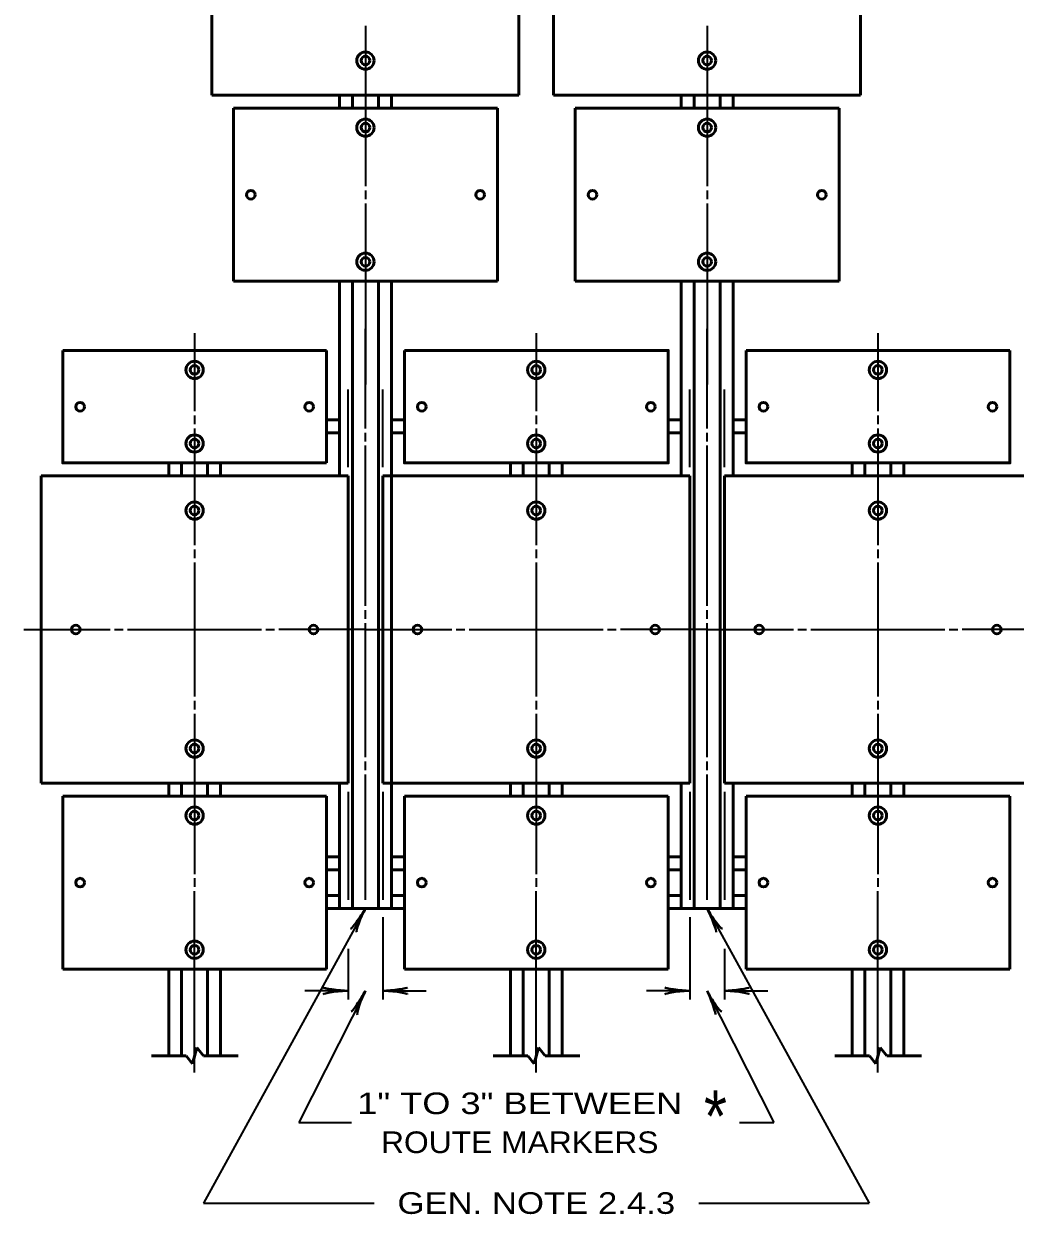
# Model space of a CAD drawing. Extents: x -45 to 635, y -382 to 59.
# Drawn here: x 206.7 to 321.3, y -199.5 to -61.9 of the extents above; entities that cross this region are included whole.
import ezdxf
from ezdxf.enums import TextEntityAlignment as Align

# ---------------------------------------------------------------- set-up
doc = ezdxf.new("R2010")
doc.units = 0
doc.layers.add('1', color=7, linetype='Continuous', lineweight=53)

msp = doc.modelspace()

# ---------------------------------------------------------------- linework, layer by layer
at = {"layer": '1'}
for p, q in [((228.415, -34.698), (228.415, -70.198)), ((263.915, -34.698), (263.915, -70.198)), ((267.915, -34.698), (267.915, -70.198)), ((303.415, -34.698), (303.415, -70.198)), ((228.415, -70.198), (263.915, -70.198)), ((243.165, -71.698), (243.165, -70.198)), ((244.665, -71.698), (244.665, -70.198)), ((247.665, -71.698), (247.665, -70.198)), ((249.165, -71.698), (249.165, -70.198)), ((303.415, -70.198), (267.915, -70.198)), ((282.665, -71.698), (282.665, -70.198)), ((284.165, -71.698), (284.165, -70.198)), ((287.165, -71.698), (287.165, -70.198)), ((288.665, -71.698), (288.665, -70.198)), ((230.915, -71.698), (261.415, -71.698)), ((230.915, -91.698), (230.915, -71.698)), ((261.415, -71.698), (261.415, -91.698)), ((300.915, -71.698), (270.415, -71.698)), ((270.415, -71.698), (270.415, -91.698)), ((300.915, -91.698), (300.915, -71.698)), ((230.915, -91.698), (261.415, -91.698)), ((243.165, -114.198), (243.165, -91.698)), ((244.665, -121.198), (244.665, -91.698)), ((247.665, -121.198), (247.665, -91.698)), ((249.165, -121.198), (249.165, -91.698)), ((300.915, -91.698), (270.415, -91.698)), ((282.665, -114.198), (282.665, -91.698)), ((284.165, -121.198), (284.165, -91.698)), ((287.165, -121.198), (287.165, -91.698)), ((288.665, -114.198), (288.665, -91.698)), ((211.165, -99.698), (241.665, -99.698)), ((241.665, -99.698), (241.665, -112.698)), ((290.165, -99.698), (320.665, -99.698)), ((241.665, -107.698), (243.165, -107.698)), ((250.665, -107.698), (249.165, -107.698)), ((281.165, -107.698), (282.665, -107.698)), ((290.165, -107.698), (288.665, -107.698)), ((241.665, -109.198), (243.165, -109.198)), ((250.665, -109.198), (249.165, -109.198)), ((281.165, -109.198), (282.665, -109.198)), ((290.165, -109.198), (288.665, -109.198)), ((223.415, -112.698), (223.415, -114.198)), ((224.915, -112.698), (224.915, -114.198)), ((227.915, -112.698), (227.915, -114.198)), ((229.415, -112.698), (229.415, -114.198)), ((262.915, -112.698), (262.915, -114.198)), ((264.415, -112.698), (264.415, -114.198)), ((267.415, -112.698), (267.415, -114.198)), ((268.915, -112.698), (268.915, -114.198)), ((302.415, -112.698), (302.415, -114.198)), ((303.915, -112.698), (303.915, -114.198)), ((306.915, -112.698), (306.915, -114.198)), ((308.415, -112.698), (308.415, -114.198)), ((244.165, -114.198), (208.665, -114.198)), ((208.665, -114.198), (208.665, -149.698)), ((244.165, -114.198), (244.165, -149.698)), ((283.665, -114.198), (248.165, -114.198)), ((248.165, -114.198), (248.165, -149.698)), ((249.165, -114.198), (249.165, -149.698)), ((283.665, -114.198), (283.665, -149.698)), ((323.165, -114.198), (287.665, -114.198)), ((287.665, -114.198), (287.665, -149.698)), ((244.665, -156.698), (244.665, -121.198)), ((247.665, -156.698), (247.665, -121.198)), ((249.165, -156.698), (249.165, -121.198)), ((284.165, -156.698), (284.165, -121.198)), ((287.165, -156.698), (287.165, -121.198)), ((244.165, -149.698), (208.665, -149.698)), ((223.415, -151.198), (223.415, -149.698)), ((224.915, -151.198), (224.915, -149.698)), ((227.915, -151.198), (227.915, -149.698)), ((229.415, -151.198), (229.415, -149.698)), ((243.165, -164.198), (243.165, -149.698)), ((283.665, -149.698), (248.165, -149.698)), ((262.915, -151.198), (262.915, -149.698)), ((264.415, -151.198), (264.415, -149.698)), ((267.415, -151.198), (267.415, -149.698)), ((268.915, -151.198), (268.915, -149.698)), ((282.665, -164.198), (282.665, -149.698)), ((323.165, -149.698), (287.665, -149.698)), ((288.665, -156.698), (288.665, -149.698)), ((302.415, -151.198), (302.415, -149.698)), ((303.915, -151.198), (303.915, -149.698)), ((306.915, -151.198), (306.915, -149.698)), ((308.415, -151.198), (308.415, -149.698)), ((241.665, -151.198), (211.165, -151.198)), ((211.165, -151.198), (211.165, -171.198)), ((241.665, -171.198), (241.665, -151.198)), ((281.165, -151.198), (250.665, -151.198)), ((250.665, -151.198), (250.665, -171.198)), ((281.165, -171.198), (281.165, -151.198)), ((320.665, -151.198), (290.165, -151.198)), ((290.165, -151.198), (290.165, -171.198)), ((320.665, -171.198), (320.665, -151.198)), ((244.665, -164.198), (244.665, -156.698)), ((247.665, -164.198), (247.665, -156.698)), ((249.165, -164.198), (249.165, -156.698)), ((284.165, -164.198), (284.165, -156.698)), ((287.165, -164.198), (287.165, -156.698)), ((288.665, -164.198), (288.665, -156.698)), ((241.665, -158.198), (243.165, -158.198)), ((250.665, -158.198), (249.165, -158.198)), ((281.165, -158.198), (282.665, -158.198)), ((290.165, -158.198), (288.665, -158.198)), ((241.665, -159.698), (243.165, -159.698)), ((250.665, -159.698), (249.165, -159.698)), ((281.165, -159.698), (282.665, -159.698)), ((290.165, -159.698), (288.665, -159.698)), ((241.665, -162.698), (243.165, -162.698)), ((250.665, -162.698), (249.165, -162.698)), ((281.165, -162.698), (282.665, -162.698)), ((290.165, -162.698), (288.665, -162.698)), ((241.665, -164.198), (250.665, -164.198)), ((281.165, -164.198), (290.165, -164.198)), ((241.665, -171.198), (211.165, -171.198)), ((223.415, -181.198), (223.415, -171.198)), ((224.915, -181.198), (224.915, -171.198)), ((227.915, -181.198), (227.915, -171.198)), ((229.415, -181.198), (229.415, -171.198)), ((281.165, -171.198), (250.665, -171.198)), ((262.915, -181.198), (262.915, -171.198)), ((264.415, -181.198), (264.415, -171.198)), ((267.415, -181.198), (267.415, -171.198)), ((268.915, -181.198), (268.915, -171.198)), ((320.665, -171.198), (290.165, -171.198)), ((302.415, -181.198), (302.415, -171.198)), ((303.915, -181.198), (303.915, -171.198)), ((306.915, -181.198), (306.915, -171.198)), ((308.415, -181.198), (308.415, -171.198)), ((225.431, -181.219), (221.431, -181.219)), ((225.431, -181.219), (226.177, -182.151)), ((226.652, -180.245), (226.177, -182.151)), ((226.652, -180.245), (227.431, -181.219)), ((231.431, -181.219), (227.431, -181.219)), ((264.931, -181.219), (260.931, -181.219)), ((264.931, -181.219), (265.677, -182.151)), ((266.152, -180.245), (265.677, -182.151)), ((266.152, -180.245), (266.931, -181.219)), ((270.931, -181.219), (266.931, -181.219)), ((304.431, -181.219), (300.431, -181.219)), ((304.431, -181.219), (305.177, -182.151)), ((305.652, -180.245), (305.177, -182.151)), ((305.652, -180.245), (306.431, -181.219)), ((310.431, -181.219), (306.431, -181.219))]:
    msp.add_line(p, q, dxfattribs=at)
at = {"layer": '1', "lineweight": 35}
for p, q in [((246.165, -62.198), (246.165, -80.698)), ((285.665, -62.198), (285.665, -80.698)), ((246.165, -81.198), (246.165, -82.198)), ((285.665, -81.198), (285.665, -82.198)), ((246.165, -82.698), (246.165, -103.628)), ((285.665, -82.698), (285.665, -103.628)), ((246.165, -108.698), (246.165, -97.198)), ((285.665, -108.698), (285.665, -97.198)), ((226.415, -97.698), (226.415, -106.698)), ((265.915, -97.698), (265.915, -106.698)), ((305.415, -97.698), (305.415, -106.698)), ((244.165, -113.198), (244.165, -104.198)), ((248.165, -113.198), (248.165, -104.198)), ((283.665, -113.198), (283.665, -104.198)), ((287.665, -113.198), (287.665, -104.198)), ((226.415, -107.198), (226.415, -108.198)), ((265.915, -107.198), (265.915, -108.198)), ((305.415, -107.198), (305.415, -108.198)), ((226.415, -108.698), (226.415, -122.198)), ((246.165, -110.198), (246.165, -109.198)), ((265.915, -108.698), (265.915, -122.198)), ((285.665, -110.198), (285.665, -109.198)), ((305.415, -108.698), (305.415, -122.198)), ((246.165, -129.198), (246.165, -110.698)), ((285.665, -129.198), (285.665, -110.698)), ((226.415, -122.698), (226.415, -123.698)), ((265.915, -122.698), (265.915, -123.698)), ((305.415, -122.698), (305.415, -123.698)), ((226.415, -124.198), (226.415, -139.698)), ((265.915, -124.198), (265.915, -139.698)), ((305.415, -124.198), (305.415, -139.698)), ((246.165, -130.698), (246.165, -129.698)), ((285.665, -130.698), (285.665, -129.698)), ((206.665, -131.948), (216.665, -131.948)), ((217.165, -131.948), (218.165, -131.948)), ((218.665, -131.948), (234.165, -131.948)), ((234.665, -131.948), (235.665, -131.948)), ((246.165, -131.948), (236.165, -131.948)), ((246.165, -146.698), (246.165, -131.198)), ((246.165, -131.948), (256.165, -131.948)), ((256.665, -131.948), (257.665, -131.948)), ((258.165, -131.948), (273.665, -131.948)), ((274.165, -131.948), (275.165, -131.948)), ((285.665, -131.948), (275.665, -131.948)), ((285.665, -146.698), (285.665, -131.198)), ((285.665, -131.948), (295.665, -131.948)), ((296.165, -131.948), (297.165, -131.948)), ((297.665, -131.948), (313.165, -131.948)), ((313.665, -131.948), (314.665, -131.948)), ((325.165, -131.948), (315.165, -131.948)), ((226.415, -140.198), (226.415, -141.198)), ((265.915, -140.198), (265.915, -141.198)), ((305.415, -140.198), (305.415, -141.198)), ((226.415, -141.698), (226.415, -160.198)), ((265.915, -141.698), (265.915, -160.198)), ((305.415, -141.698), (305.415, -160.198)), ((246.165, -148.198), (246.165, -147.198)), ((285.665, -148.198), (285.665, -147.198)), ((246.165, -163.198), (246.165, -148.698)), ((285.665, -163.198), (285.665, -148.698)), ((244.165, -150.698), (244.165, -163.198)), ((248.165, -150.698), (248.165, -163.198)), ((283.665, -150.698), (283.665, -163.198)), ((287.665, -150.698), (287.665, -163.198)), ((226.415, -160.698), (226.415, -161.698)), ((265.915, -160.698), (265.915, -161.698)), ((305.415, -160.698), (305.415, -161.698)), ((226.415, -171.198), (226.415, -162.198)), ((265.915, -171.198), (265.915, -162.198)), ((305.415, -171.198), (305.415, -162.198)), ((246.165, -164.198), (227.449, -198.225)), ((285.665, -164.198), (304.38, -198.225)), ((248.165, -165.198), (248.165, -174.698)), ((283.665, -165.198), (283.665, -174.698)), ((244.165, -168.834), (244.165, -174.698)), ((287.665, -168.834), (287.665, -174.698)), ((226.415, -183.128), (226.415, -171.198)), ((265.915, -183.128), (265.915, -171.198)), ((305.415, -183.128), (305.415, -171.198)), ((246.165, -173.698), (238.461, -188.919)), ((244.165, -173.698), (239.165, -173.698)), ((248.165, -173.698), (253.165, -173.698)), ((283.665, -173.698), (278.665, -173.698)), ((285.665, -173.698), (293.369, -188.919)), ((287.665, -173.698), (292.665, -173.698)), ((238.461, -188.919), (244.545, -188.919)), ((289.392, -188.919), (293.369, -188.919)), ((227.449, -198.225), (247.169, -198.225)), ((284.701, -198.225), (304.38, -198.225))]:
    msp.add_line(p, q, dxfattribs=at)
at = {"layer": '1'}
for points in [[(241.665, -112.698), (211.165, -112.698), (211.165, -99.698)], [(320.665, -99.698), (320.665, -112.698), (290.165, -112.698), (290.165, -99.698)]]:
    msp.add_lwpolyline(points, dxfattribs=at)
msp.add_lwpolyline([(250.665, -99.698), (281.165, -99.698), (281.165, -112.698), (250.665, -112.698)], close=True, dxfattribs=at)
for centre, radius in [((246.165, -66.198), 1), ((246.165, -66.198), 0.5), ((285.665, -66.198), 1), ((285.665, -66.198), 0.5), ((246.165, -73.948), 1), ((246.165, -73.948), 0.5), ((285.665, -73.948), 1), ((285.665, -73.948), 0.5), ((232.915, -81.698), 0.5), ((259.415, -81.698), 0.5), ((272.415, -81.698), 0.5), ((298.915, -81.698), 0.5), ((246.165, -89.448), 1), ((246.165, -89.448), 0.5), ((285.665, -89.448), 1), ((285.665, -89.448), 0.5), ((226.415, -101.948), 1), ((226.415, -101.948), 0.5), ((265.915, -101.948), 1), ((265.915, -101.948), 0.5), ((305.415, -101.948), 1), ((305.415, -101.948), 0.5), ((213.165, -106.198), 0.5), ((239.665, -106.198), 0.5), ((252.665, -106.198), 0.5), ((279.165, -106.198), 0.5), ((292.165, -106.198), 0.5), ((318.665, -106.198), 0.5), ((226.415, -110.448), 1), ((226.415, -110.448), 0.5), ((265.915, -110.448), 1), ((265.915, -110.448), 0.5), ((305.415, -110.448), 1), ((305.415, -110.448), 0.5), ((226.415, -118.198), 1), ((226.415, -118.198), 0.5), ((265.915, -118.198), 1), ((265.915, -118.198), 0.5), ((305.415, -118.198), 1), ((305.415, -118.198), 0.5), ((212.665, -131.948), 0.5), ((240.165, -131.948), 0.5), ((252.165, -131.948), 0.5), ((279.665, -131.948), 0.5), ((291.665, -131.948), 0.5), ((319.165, -131.948), 0.5), ((226.415, -145.698), 1), ((226.415, -145.698), 0.5), ((265.915, -145.698), 1), ((265.915, -145.698), 0.5), ((305.415, -145.698), 1), ((305.415, -145.698), 0.5), ((226.415, -153.448), 1), ((265.915, -153.448), 1), ((305.415, -153.448), 1), ((226.415, -153.448), 0.5), ((265.915, -153.448), 0.5), ((305.415, -153.448), 0.5), ((213.165, -161.198), 0.5), ((239.665, -161.198), 0.5), ((252.665, -161.198), 0.5), ((279.165, -161.198), 0.5), ((292.165, -161.198), 0.5), ((318.665, -161.198), 0.5), ((226.415, -168.948), 1), ((226.415, -168.948), 0.5), ((265.915, -168.948), 1), ((265.915, -168.948), 0.5), ((305.415, -168.948), 1), ((305.415, -168.948), 0.5)]:
    msp.add_circle(centre, radius, dxfattribs=at)
at = {"layer": '1', "lineweight": 40}
for centre, major_axis, ratio, start_param, end_param in [((245.439, -165.078), (1, 1.454), 0.07063, 3.1407148, 5.41811), ((245.439, -165.078), (1, 1.454), 0.07063, 3.1407148, 5.41811), ((245.881, -165.287), (0.724, 1.64), 0.122415, 0.8963533, 3.1415927), ((245.881, -165.287), (0.724, 1.64), 0.122415, 0.8963533, 3.1415927), ((286.019, -165.282), (-0.693, 1.624), 0.07063, 3.1407148, 5.41811), ((286.433, -165.021), (-0.997, 1.489), 0.122415, 0.8963533, 3.1415927), ((243.044, -173.486), (1.756, -0.176), 0.07063, 3.1407148, 5.41811), ((249.285, -173.486), (-1.756, -0.176), 0.07063, 0.8650754, 3.1424706), ((282.544, -173.486), (1.756, -0.176), 0.07063, 3.1407148, 5.41811), ((288.785, -173.486), (-1.756, -0.176), 0.07063, 0.8650754, 3.1424706), ((243.073, -173.974), (1.786, 0.156), 0.122415, 0.8963533, 3.1415927), ((245.47, -174.602), (0.95, 1.488), 0.07063, 3.1407148, 5.41811), ((245.47, -174.602), (0.95, 1.488), 0.07063, 3.1407148, 5.41811), ((245.918, -174.796), (0.667, 1.664), 0.122415, 0.8963533, 3.1415927), ((245.918, -174.796), (0.667, 1.664), 0.122415, 0.8963533, 3.1415927), ((249.256, -173.974), (-1.786, 0.156), 0.122415, 3.1415927, 5.386832), ((282.573, -173.974), (1.786, 0.156), 0.122415, 0.8963533, 3.1415927), ((285.982, -174.793), (-0.636, 1.646), 0.07063, 3.1407148, 5.41811), ((286.404, -174.547), (-0.946, 1.523), 0.122415, 0.8963533, 3.1415927), ((288.756, -173.974), (-1.786, 0.156), 0.122415, 3.1415927, 5.386832)]:
    msp.add_ellipse(centre, major_axis=major_axis, ratio=ratio, start_param=start_param, end_param=end_param, dxfattribs=at)

# ---------------------------------------------------------------- texts
at = {"layer": '1'}
for s, height, width, p in [('1" TO 3" BETWEEN', 2.5, 1.25, (263.999, -187.948)), ('*', 6, 0.85, (286.629, -191.185)), ('ROUTE MARKERS', 2.5, 1.1, (263.999, -192.448)), ('GEN. NOTE 2.4.3', 2.5, 1.2, (265.915, -199.475))]:
    msp.add_text(s, height=height, dxfattribs=dict(at, width=width)).set_placement(p, align=Align.CENTER)

doc.saveas('drawing.dxf')
